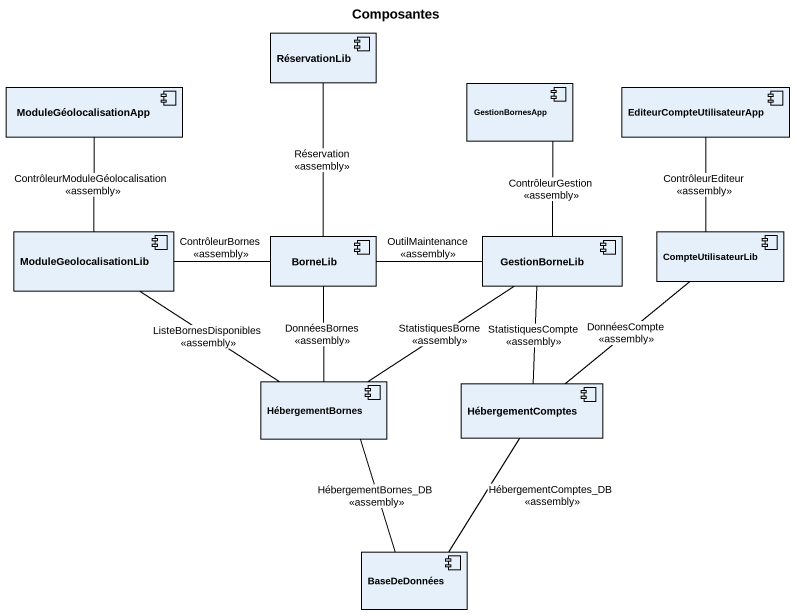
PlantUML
@startuml
title Composantes
component RéservationLib
component ModuleGéolocalisationApp
component GestionBornesApp
component EditeurCompteUtilisateurApp
component ModuleGeolocalisationLib
component BorneLib
component GestionBorneLib
component CompteUtilisateurLib
component HébergementBornes
component HébergementComptes
component BaseDeDonnées
ModuleGéolocalisationApp -- ModuleGeolocalisationLib : ContrôleurModuleGéolocalisation\n<<assembly>>
GestionBornesApp -- GestionBorneLib : ContrôleurGestion\n<<assembly>>
EditeurCompteUtilisateurApp -- CompteUtilisateurLib : ContrôleurEditeur\n<<assembly>>
ModuleGeolocalisationLib -right- BorneLib : ContrôleurBornes\n<<assembly>>
ModuleGeolocalisationLib -- HébergementBornes : ListeBornesDisponibles\n<<assembly>>
BorneLib -up- RéservationLib : Réservation\n<<assembly>>
BorneLib -- HébergementBornes : DonnéesBornes\n<<assembly>>
GestionBorneLib -left- BorneLib : OutilMaintenance\n<<assembly>>
GestionBorneLib -- HébergementBornes : StatistiquesBorne\n<<assembly>>
GestionBorneLib -- HébergementComptes : StatistiquesCompte\n<<assembly>>
CompteUtilisateurLib -- HébergementComptes : DonnéesCompte\n<<assembly>>
HébergementBornes -- BaseDeDonnées : HébergementBornes_DB\n<<assembly>>
HébergementComptes -- BaseDeDonnées : HébergementComptes_DB\n<<assembly>>
@enduml
